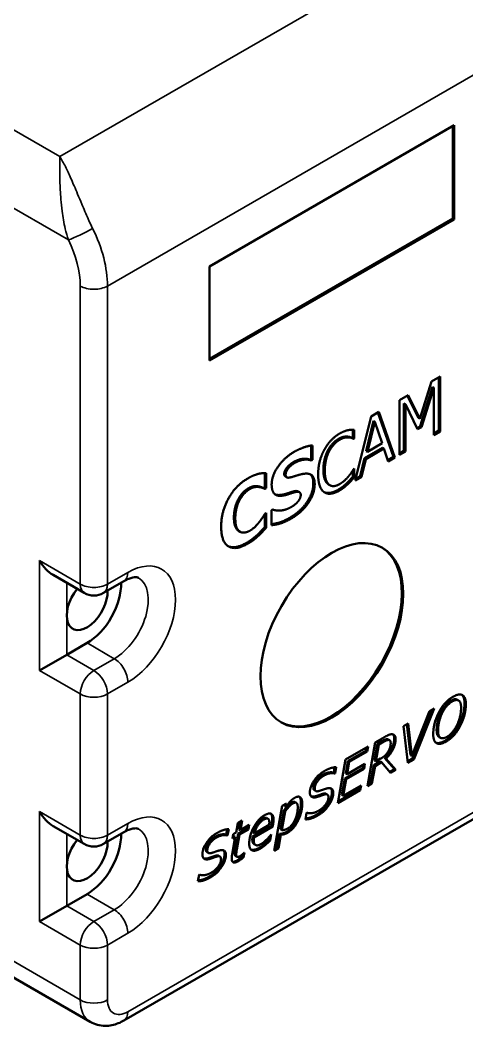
# Model space of a CAD drawing. Header units: millimetres. Extents: x -3 to 1193, y -78 to 258.
# Drawn here: x 302.2 to 325.4, y 157.7 to 210 of the extents above; entities that cross this region are included whole.
import ezdxf

# ---------------------------------------------------------------- set-up
doc = ezdxf.new("R2010")
doc.units = ezdxf.units.MM
doc.header["$LTSCALE"] = 0.833333
doc.layers.add('외형선(ISO)', color=7, linetype='Continuous', lineweight=50)
doc.layers.add('좁은 외형선(ISO)', color=7, linetype='Continuous', lineweight=35)

msp = doc.modelspace()

# ---------------------------------------------------------------- linework, layer by layer
at = {"layer": '외형선(ISO)', "color": 7}
for p, q in [((312.02212, 197.18921), (324.75004, 204.53768)), ((324.67933, 204.49686), (324.67933, 199.67953)), ((324.75004, 204.53768), (324.75004, 199.6387)), ((324.67933, 199.67953), (312.02212, 192.37188)), ((324.75004, 199.6387), (312.02212, 192.29023)), ((324.75004, 199.6387), (324.67933, 199.67953)), ((312.02212, 192.29023), (312.02212, 197.18921)), ((322.96523, 189.26055), (323.56289, 191.19658)), ((323.56289, 191.19658), (324.02016, 191.46059)), ((323.94944, 191.41976), (323.94944, 188.64367)), ((324.02016, 191.46059), (324.02016, 188.60285)), ((323.62053, 190.91551), (322.97474, 188.86831)), ((323.69124, 190.87468), (323.04545, 188.82748)), ((323.69124, 190.87468), (323.62053, 190.91551)), ((323.69124, 188.41295), (323.69124, 190.87468)), ((321.89826, 190.23551), (322.34751, 190.49488)), ((321.89826, 187.37777), (321.89826, 190.23551)), ((322.20511, 190.01666), (322.1344, 190.05749)), ((322.1344, 190.05749), (322.1344, 187.59576)), ((322.20511, 190.01666), (322.20511, 187.55493)), ((322.84489, 188.71169), (322.20511, 190.01666)), ((322.3085, 190.47236), (322.89451, 189.30137)), ((322.34751, 190.49488), (322.96523, 189.26055)), ((320.42417, 189.38444), (320.82929, 189.61834)), ((320.78242, 189.59128), (321.5929, 187.28312)), ((320.82929, 189.61834), (321.66361, 187.2423)), ((319.58985, 186.04501), (320.42417, 189.38444)), ((320.548, 189.14853), (320.16694, 187.58302)), ((320.61871, 189.1077), (320.23765, 187.5422)), ((320.61871, 189.1077), (320.548, 189.14853)), ((321.00177, 187.98336), (320.61871, 189.1077)), ((322.96523, 189.26055), (322.89451, 189.30137)), ((319.47903, 188.69107), (319.47903, 188.27198)), ((319.54974, 188.68969), (319.54974, 188.23116)), ((322.97474, 188.86831), (322.81369, 188.77533)), ((323.04545, 188.82748), (322.84489, 188.71169)), ((323.04545, 188.82748), (322.97474, 188.86831)), ((323.94944, 188.64367), (323.69124, 188.4946)), ((324.02016, 188.60285), (323.69124, 188.41295)), ((324.02016, 188.60285), (323.94944, 188.64367)), ((319.47903, 188.27198), (319.45296, 188.25693)), ((319.52367, 188.2161), (319.45296, 188.25693)), ((319.54974, 188.23116), (319.47903, 188.27198)), ((319.54974, 188.23116), (319.52367, 188.2161)), ((320.23765, 187.5422), (321.00177, 187.98336)), ((317.30814, 187.8662), (317.30814, 187.1675)), ((317.37885, 187.87303), (317.37885, 187.12667)), ((321.02131, 187.75208), (320.07669, 187.2067)), ((321.09202, 187.71125), (320.1474, 187.16587)), ((320.23765, 187.5422), (320.16694, 187.58302)), ((321.09202, 187.71125), (321.02131, 187.75208)), ((321.31665, 187.04198), (321.09202, 187.71125)), ((322.1344, 187.59576), (321.89826, 187.45942)), ((322.20511, 187.55493), (321.89826, 187.37777)), ((322.20511, 187.55493), (322.1344, 187.59576)), ((317.30814, 187.1675), (317.24626, 187.13177)), ((317.31697, 187.09094), (317.24626, 187.13177)), ((317.37885, 187.12667), (317.30814, 187.1675)), ((317.37885, 187.12667), (317.31697, 187.09094)), ((320.07669, 187.2067), (319.85206, 186.27805)), ((320.1474, 187.16587), (319.92278, 186.23723)), ((320.1474, 187.16587), (320.07669, 187.2067)), ((321.5929, 187.28312), (321.29369, 187.11037)), ((321.66361, 187.2423), (321.31665, 187.04198)), ((321.66361, 187.2423), (321.5929, 187.28312)), ((314.90146, 186.43513), (314.90146, 185.6986)), ((314.97217, 186.43589), (314.97217, 185.65777)), ((319.47903, 186.57955), (319.47903, 186.25721)), ((319.52567, 186.65639), (319.54974, 186.67029)), ((319.54974, 186.67029), (319.54974, 186.21638)), ((316.04135, 186.21119), (315.97064, 186.25201)), ((318.28489, 185.8033), (318.21418, 185.84413)), ((319.22083, 185.86438), (319.15011, 185.9052)), ((319.54974, 186.21638), (319.47903, 186.25721)), ((319.92278, 186.23723), (319.58985, 186.04501)), ((319.85206, 186.27805), (319.61369, 186.14042)), ((319.92278, 186.23723), (319.85206, 186.27805)), ((314.90146, 185.6986), (314.8304, 185.65757)), ((314.90111, 185.61675), (314.8304, 185.65757)), ((314.97217, 185.65777), (314.90111, 185.61675)), ((314.97217, 185.65777), (314.90146, 185.6986)), ((316.70236, 185.43837), (316.63164, 185.4792)), ((314.90146, 184.31586), (314.90146, 183.63684)), ((314.90799, 184.3265), (314.97217, 184.36355)), ((314.97217, 184.36355), (314.97217, 183.59602)), ((315.23805, 184.50382), (315.30223, 184.54088)), ((315.23805, 183.7257), (315.23805, 184.50382)), ((313.60845, 183.38271), (313.53774, 183.42353)), ((314.97217, 183.59602), (314.90146, 183.63684)), ((303.89039, 181.13345), (305.51171, 180.19738)), ((306.51171, 180.19738), (307.57237, 180.80975)), ((305.65816, 177.5933), (304.5975, 176.98092)), ((303.18328, 176.16443), (304.5975, 176.98092)), ((324.97369, 174.60176), (324.90297, 174.64258)), ((322.54141, 171.72244), (323.45344, 174.04362)), ((323.58885, 174.1218), (322.57893, 171.57913)), ((323.70165, 174.18692), (322.64964, 171.53831)), ((323.45344, 174.04362), (323.70165, 174.18692)), ((322.10128, 173.26295), (322.34515, 173.40375)), ((322.3365, 171.35751), (322.10128, 173.26295)), ((322.28337, 173.36808), (322.4707, 171.76326)), ((322.34515, 173.40375), (322.54141, 171.72244)), ((319.10112, 171.53081), (320.26424, 172.20234)), ((320.26424, 172.20234), (320.21806, 171.94572)), ((320.22961, 170.1411), (320.638, 172.41812)), ((320.75922, 172.34647), (320.60336, 171.47165)), ((320.638, 172.41812), (321.11854, 172.69557)), ((320.82993, 172.30565), (320.67407, 171.43083)), ((321.02474, 172.49977), (320.75922, 172.34647)), ((320.82993, 172.30565), (320.75922, 172.34647)), ((321.09545, 172.45895), (320.82993, 172.30565)), ((321.3857, 172.53226), (321.31499, 172.57309)), ((324.03578, 172.65801), (323.96507, 172.69883)), ((320.14735, 171.98655), (319.21945, 171.45083)), ((320.21806, 171.94572), (319.29016, 171.41)), ((320.17713, 172.15204), (320.14735, 171.98655)), ((320.21806, 171.94572), (320.14735, 171.98655)), ((322.54141, 171.72244), (322.4707, 171.76326)), ((318.69273, 169.25378), (319.10112, 171.53081)), ((319.21945, 171.45083), (319.10401, 170.80596)), ((319.29016, 171.41), (319.17472, 170.76513)), ((319.17472, 170.76513), (320.10406, 171.30169)), ((319.29016, 171.41), (319.21945, 171.45083)), ((320.01695, 171.2514), (319.98717, 171.0859)), ((320.10406, 171.30169), (320.05788, 171.04508)), ((320.56007, 171.23004), (320.397, 170.31939)), ((320.63078, 171.18921), (320.46771, 170.27857)), ((320.89631, 171.42416), (320.56007, 171.23004)), ((320.63078, 171.18921), (320.56007, 171.23004)), ((320.67407, 171.43083), (320.60336, 171.47165)), ((320.96702, 171.38334), (320.63078, 171.18921)), ((320.67407, 171.43083), (320.92228, 171.57413)), ((320.96702, 171.38334), (320.89631, 171.42416)), ((321.43169, 170.83512), (320.96702, 171.38334)), ((321.19791, 171.58163), (321.1272, 171.62246)), ((321.1272, 171.62246), (321.6366, 171.03508)), ((321.19791, 171.58163), (321.70732, 170.99425)), ((322.57893, 171.57913), (322.32709, 171.43373)), ((322.64964, 171.53831), (322.3365, 171.35751)), ((322.64964, 171.53831), (322.57893, 171.57913)), ((318.4806, 170.84928), (318.46328, 170.83929)), ((318.53399, 170.79846), (318.46328, 170.83929)), ((318.52627, 171.12511), (318.4806, 170.84928)), ((318.55131, 170.80846), (318.4806, 170.84928)), ((318.55131, 170.80846), (318.53399, 170.79846)), ((318.6047, 171.13089), (318.55131, 170.80846)), ((319.98717, 171.0859), (319.05783, 170.54935)), ((319.17472, 170.76513), (319.10401, 170.80596)), ((320.05788, 171.04508), (319.12854, 170.50852)), ((320.05788, 171.04508), (319.98717, 171.0859)), ((321.6366, 171.03508), (321.38522, 170.88994)), ((321.70732, 170.99425), (321.43169, 170.83512)), ((321.70732, 170.99425), (321.6366, 171.03508)), ((307.57237, 157.94785), (328.78557, 170.1953)), ((319.05783, 170.54935), (318.90342, 169.68703)), ((319.12854, 170.50852), (318.97413, 169.6462)), ((318.97413, 169.6462), (319.90347, 170.18276)), ((319.12854, 170.50852), (319.05783, 170.54935)), ((319.81636, 170.13246), (319.78658, 169.96697)), ((319.90347, 170.18276), (319.85729, 169.92614)), ((320.46771, 170.27857), (320.22961, 170.1411)), ((320.397, 170.31939), (320.24594, 170.23218)), ((320.46771, 170.27857), (320.397, 170.31939)), ((317.55116, 169.88597), (317.48045, 169.9268)), ((318.14861, 169.7051), (318.0779, 169.74593)), ((319.85729, 169.92614), (318.69273, 169.25378)), ((319.78658, 169.96697), (318.70907, 169.34486)), ((318.97413, 169.6462), (318.90342, 169.68703)), ((319.85729, 169.92614), (319.78658, 169.96697)), ((315.3852, 166.7793), (315.80514, 169.11798)), ((315.80514, 169.11798), (316.02737, 169.24628)), ((315.94046, 169.1961), (315.92491, 169.10881)), ((315.99562, 169.06799), (315.92491, 169.10881)), ((316.02737, 169.24628), (315.99562, 169.06799)), ((316.53741, 169.276), (316.4667, 169.31683)), ((315.88162, 168.8672), (315.70845, 167.89906)), ((315.95233, 168.82637), (315.77916, 167.85824)), ((315.95233, 168.82637), (315.88162, 168.8672)), ((317.00866, 168.41479), (317.06639, 168.75972)), ((317.06639, 168.75972), (317.08226, 168.76888)), ((303.89039, 168.06951), (305.51171, 167.13344)), ((313.40242, 167.73077), (313.49045, 168.2215)), ((313.49045, 168.2215), (313.71412, 168.35064)), ((313.62707, 168.30038), (313.55538, 167.90073)), ((313.71412, 168.35064), (313.6261, 167.85991)), ((313.6261, 167.85991), (314.08644, 168.12568)), ((313.99989, 168.07571), (313.97532, 167.93489)), ((314.08644, 168.12568), (314.04603, 167.89407)), ((315.23945, 168.08486), (314.26105, 167.51998)), ((315.31016, 168.04403), (314.33176, 167.47915)), ((314.36351, 167.68744), (315.12401, 168.12652)), ((315.06291, 168.44927), (314.9922, 168.49009)), ((315.31016, 168.04403), (315.23945, 168.08486)), ((306.51171, 167.13344), (307.57237, 167.74581)), ((312.8959, 167.62496), (312.87858, 167.61496)), ((312.94929, 167.57413), (312.87858, 167.61496)), ((312.94157, 167.90078), (312.8959, 167.62496)), ((312.96661, 167.58413), (312.8959, 167.62496)), ((312.96661, 167.58413), (312.94929, 167.57413)), ((313.02, 167.90656), (312.96661, 167.58413)), ((313.19606, 166.58017), (313.36057, 167.49832)), ((313.21049, 167.41167), (313.2509, 167.64328)), ((313.36057, 167.49832), (313.21049, 167.41167)), ((313.28986, 167.53914), (313.22633, 167.50246)), ((313.2509, 167.64328), (313.40242, 167.73077)), ((313.36057, 167.49832), (313.28986, 167.53914)), ((313.51354, 167.66828), (313.37067, 166.87928)), ((313.58425, 167.62745), (313.44138, 166.83845)), ((313.97532, 167.93489), (313.51354, 167.66828)), ((313.58425, 167.62745), (313.51354, 167.66828)), ((313.6261, 167.85991), (313.55538, 167.90073)), ((314.04603, 167.89407), (313.58425, 167.62745)), ((314.04603, 167.89407), (313.97532, 167.93489)), ((314.33176, 167.47915), (314.26105, 167.51998)), ((314.36351, 167.68744), (314.2928, 167.72827)), ((315.13143, 167.51296), (315.10669, 167.35834)), ((315.22647, 167.62412), (315.1774, 167.31752)), ((315.21348, 167.61662), (315.22647, 167.62412)), ((315.6666, 167.66828), (315.53817, 166.94926)), ((315.73731, 167.62745), (315.60888, 166.90844)), ((315.73731, 167.62745), (315.6666, 167.66828)), ((315.77916, 167.85824), (315.70845, 167.89906)), ((314.41294, 167.08201), (314.34223, 167.12284)), ((314.9494, 167.09923), (314.87868, 167.14006)), ((315.1774, 167.31752), (315.10669, 167.35834)), ((311.96646, 166.66164), (311.89575, 166.70247)), ((312.56391, 166.48077), (312.4932, 166.5216)), ((313.45366, 166.46475), (313.38295, 166.50557)), ((313.74548, 166.60504), (313.72422, 166.48019)), ((313.79494, 166.43937), (313.72422, 166.48019)), ((313.83678, 166.68515), (313.79494, 166.43937)), ((313.82524, 166.67849), (313.83678, 166.68515)), ((315.60888, 166.90844), (315.3852, 166.7793)), ((315.53817, 166.94926), (315.40156, 166.87039)), ((315.60888, 166.90844), (315.53817, 166.94926)), ((311.42396, 165.19046), (311.48169, 165.53539)), ((311.48169, 165.53539), (311.49756, 165.54456)), ((305.65816, 164.52935), (304.5975, 163.91698)), ((303.18328, 163.10048), (304.5975, 163.91698)), ((301.57973, 160.32305), (305.82237, 157.87356))]:
    msp.add_line(p, q, dxfattribs=at)
for centre in [(306.01171, 181.06341), (306.01171, 167.99946)]:
    msp.add_arc(centre, 1, 240, 300, dxfattribs=at)
msp.add_ellipse((318.38608, 178.00154), major_axis=(-2.625, -4.54663), ratio=0.57735027, dxfattribs=at)
for centre, major_axis, start_param, end_param in [((318.31537, 178.04237), (2.625, 4.54663), 3.15506176, 6.2697162), ((303.89039, 182.28815), (-0.70711, 1.22474), 1.57079633, 2.35619449), ((305.65816, 179.63454), (-1.25, -2.16506), 0.78539816, 2.3905158), ((305.65816, 179.63454), (-0.75, -1.29904), 4.43261089, 8.69660198), ((303.89039, 169.22421), (-0.70711, 1.22474), 1.57079633, 2.35619449), ((305.65816, 166.57059), (-1.25, -2.16506), 0.78539816, 2.3905158), ((305.65816, 166.57059), (-0.75, -1.29904), 4.43261089, 8.69660198)]:
    msp.add_ellipse(centre, major_axis=major_axis, ratio=0.57735027, start_param=start_param, end_param=end_param, dxfattribs=at)
for points in [[(317.98138, 187.63136), (318.1298, 187.90926), (318.53492, 188.34463), (318.78562, 188.48937)], [(318.78562, 188.48937), (318.90996, 188.56116), (319.12857, 188.64569), (319.22083, 188.66653)], [(319.22083, 188.66653), (319.30105, 188.68274), (319.46751, 188.69317), (319.54974, 188.68969)], [(318.7129, 188.20482), (318.55446, 188.11335), (318.27168, 187.79955), (318.16538, 187.5946)], [(318.78361, 188.164), (318.62517, 188.07252), (318.34239, 187.75873), (318.23609, 187.55378)], [(319.17418, 188.33451), (319.07992, 188.3403), (318.8573, 188.28819), (318.7129, 188.20482)], [(319.24489, 188.29369), (319.15063, 188.29947), (318.92801, 188.24737), (318.78361, 188.164)], [(319.45296, 188.25693), (319.40883, 188.27777), (319.27245, 188.32872), (319.17418, 188.33451)], [(319.52367, 188.2161), (319.47954, 188.23695), (319.34317, 188.2879), (319.24489, 188.29369)], [(315.25409, 185.83907), (315.25409, 186.29694), (315.92567, 187.25371), (316.42993, 187.54484)], [(316.42993, 187.54484), (316.68206, 187.69041), (317.18173, 187.8598), (317.37885, 187.87303)], [(317.67253, 186.3646), (317.67253, 186.72355), (317.83097, 187.34767), (317.98138, 187.63136)], [(318.16538, 187.5946), (318.06109, 187.38849), (317.94477, 186.87901), (317.94477, 186.60342)], [(318.23609, 187.55378), (318.1318, 187.34767), (318.01548, 186.83818), (318.01548, 186.5626)], [(316.39589, 187.01134), (316.30192, 186.95709), (316.15523, 186.84063), (316.07271, 186.75065)], [(316.4666, 186.97052), (316.37263, 186.91626), (316.22594, 186.79981), (316.14342, 186.70982)], [(317.24626, 187.13177), (317.0881, 187.19661), (316.63427, 187.14897), (316.39589, 187.01134)], [(317.31697, 187.09094), (317.15881, 187.15578), (316.70498, 187.10814), (316.4666, 186.97052)], [(314.01637, 186.15667), (314.18369, 186.25327), (314.45416, 186.36443), (314.57793, 186.39884)], [(314.57793, 186.39884), (314.6742, 186.42001), (314.90111, 186.43721), (314.97217, 186.43589)], [(316.07271, 186.75065), (316.00624, 186.67786), (315.90997, 186.48466), (315.90997, 186.39996)], [(315.90997, 186.39996), (315.90997, 186.28704), (315.97064, 186.25201)], [(316.14342, 186.70982), (316.07695, 186.63704), (315.98068, 186.44383), (315.98068, 186.35914)], [(315.98068, 186.35914), (315.98068, 186.2321), (316.13425, 186.17519), (316.35429, 186.24401)], [(316.35429, 186.24401), (316.4964, 186.289), (316.75999, 186.36972), (316.91127, 186.39619)], [(316.91127, 186.39619), (317.20465, 186.44118), (317.49116, 186.19372), (317.49116, 185.85495)], [(317.98339, 185.44174), (317.83498, 185.54132), (317.67253, 186.00333), (317.67253, 186.3646)], [(317.94477, 186.60342), (317.94477, 186.30931), (318.06711, 185.95615), (318.1734, 185.87162)], [(318.01548, 186.5626), (318.01548, 186.26849), (318.13782, 185.91532), (318.24411, 185.8308)], [(319.26294, 186.27544), (319.35319, 186.38775), (319.48757, 186.59039), (319.52567, 186.65639)], [(312.62966, 183.65689), (312.62966, 184.43236), (313.37917, 185.78878), (314.01637, 186.15667)], [(315.86608, 185.26871), (315.53831, 185.21181), (315.25409, 185.50029), (315.25409, 185.83907)], [(317.42045, 185.89577), (317.42045, 185.40879), (316.75804, 184.43349), (316.19419, 184.10795)], [(317.49116, 185.85495), (317.49116, 185.36796), (316.82875, 184.39266), (316.2649, 184.06712)], [(318.1734, 185.87162), (318.19316, 185.85626), (318.21418, 185.84413)], [(318.24411, 185.8308), (318.3484, 185.74974), (318.62718, 185.76711), (318.78361, 185.85743)], [(319.15011, 185.9052), (319.04181, 185.80099), (318.8573, 185.65278), (318.70889, 185.56709)], [(319.22083, 185.86438), (319.11252, 185.76016), (318.92801, 185.61195), (318.7796, 185.52626)], [(318.78361, 185.85743), (318.92601, 185.93964), (319.16868, 186.1608), (319.26294, 186.27544)], [(319.47903, 186.25721), (319.3968, 186.16573), (319.2524, 186.00131), (319.15011, 185.9052)], [(319.54974, 186.21638), (319.46751, 186.12491), (319.32311, 185.96048), (319.22083, 185.86438)], [(314.05797, 185.65096), (313.9044, 185.56229), (313.64998, 185.30424), (313.53309, 185.09648)], [(314.12868, 185.61013), (313.97511, 185.52147), (313.72069, 185.26342), (313.6038, 185.05565)], [(314.52326, 185.75021), (314.4247, 185.76476), (314.18862, 185.72639), (314.05797, 185.65096)], [(314.59397, 185.70938), (314.49542, 185.72394), (314.25933, 185.68556), (314.12868, 185.61013)], [(314.8304, 185.65757), (314.77769, 185.68007), (314.62182, 185.7383), (314.52326, 185.75021)], [(314.90111, 185.61675), (314.8484, 185.63924), (314.69253, 185.69747), (314.59397, 185.70938)], [(315.79537, 185.30954), (315.56599, 185.26971), (315.42753, 185.3284)], [(316.41194, 185.48554), (316.26754, 185.44716), (315.93977, 185.33468), (315.79537, 185.30954)], [(316.48265, 185.44471), (316.33825, 185.40634), (316.01048, 185.29385), (315.86608, 185.26871)], [(316.76457, 185.29518), (316.76457, 185.41957), (316.59725, 185.47647), (316.48265, 185.44471)], [(316.58808, 184.91273), (316.66143, 184.99213), (316.76457, 185.18666), (316.76457, 185.29518)], [(318.7796, 185.52626), (318.53893, 185.38731), (318.1318, 185.33984), (317.98339, 185.44174)], [(313.53309, 185.09648), (313.42765, 184.91121), (313.29242, 184.40702), (313.29242, 184.11854)], [(313.6038, 185.05565), (313.49836, 184.87039), (313.36313, 184.3662), (313.36313, 184.07771)], [(316.26719, 184.66395), (316.32908, 184.69968), (316.52849, 184.84657), (316.58808, 184.91273)], [(314.6146, 183.89509), (314.71087, 184.01684), (314.85527, 184.24048), (314.90799, 184.3265)], [(315.30223, 184.54088), (315.51539, 184.45486), (316.02653, 184.525), (316.26719, 184.66395)], [(313.36313, 184.07771), (313.36313, 183.77334), (313.50294, 183.43854), (313.61755, 183.37767)], [(314.13327, 183.44251), (314.27308, 183.52323), (314.5275, 183.77864), (314.6146, 183.89509)], [(316.2649, 184.06712), (315.93943, 183.87921), (315.44892, 183.74158), (315.23805, 183.7257)], [(314.01408, 182.76232), (313.37688, 182.39443), (312.62966, 182.8523), (312.62966, 183.65689)], [(313.61755, 183.37767), (313.72757, 183.31679), (313.99803, 183.36443), (314.13327, 183.44251)], [(314.50951, 183.22529), (314.37657, 183.10089), (314.14507, 182.9196), (313.94337, 182.80314)], [(314.58022, 183.18446), (314.44728, 183.06007), (314.21578, 182.87877), (314.01408, 182.76232)], [(314.90146, 183.63684), (314.82353, 183.5495), (314.61953, 183.32586), (314.50951, 183.22529)], [(314.97217, 183.59602), (314.89424, 183.50868), (314.69024, 183.28503), (314.58022, 183.18446)], [(313.94337, 182.80314), (313.3474, 182.45906), (312.98201, 182.63706)], [(324.67861, 174.7943), (324.9932, 174.97592), (325.35252, 174.7868), (325.35252, 174.41854)], [(325.1441, 174.8944), (325.28181, 174.78178), (325.28181, 174.45937)], [(323.93254, 173.95864), (324.06241, 174.21692), (324.44916, 174.66182), (324.67861, 174.7943)], [(324.57182, 174.591), (324.40154, 174.49269), (324.1288, 174.15526), (324.03067, 173.94531)], [(324.64253, 174.55018), (324.47225, 174.45187), (324.19951, 174.11444), (324.10138, 173.90448)], [(324.90297, 174.64258), (324.78207, 174.71239), (324.57182, 174.591)], [(325.10431, 174.23691), (325.10431, 174.51685), (324.86043, 174.67599), (324.64253, 174.55018)], [(325.28181, 174.45937), (325.28181, 174.19275), (325.14328, 173.61787), (325.01051, 173.3546)], [(325.35252, 174.41854), (325.35252, 174.15193), (325.21399, 173.57705), (325.08123, 173.31377)], [(323.65547, 172.8422), (323.65547, 173.12214), (323.79833, 173.69119), (323.93254, 173.95864)], [(324.03067, 173.94531), (323.93542, 173.73868), (323.83297, 173.28128), (323.83297, 173.06965)], [(324.10138, 173.90448), (324.00613, 173.69786), (323.90368, 173.24045), (323.90368, 173.02883)], [(324.90228, 173.34543), (325.00186, 173.55955), (325.10431, 174.00363), (325.10431, 174.23691)], [(325.01051, 173.3546), (324.87631, 173.08382), (324.49534, 172.64224), (324.25723, 172.50477)], [(325.08123, 173.31377), (324.94702, 173.04299), (324.56605, 172.60142), (324.32794, 172.46395)], [(324.3669, 172.70973), (324.5343, 172.80638), (324.80848, 173.14297), (324.90228, 173.34543)], [(321.11854, 172.69557), (321.28017, 172.78888), (321.4822, 172.8572), (321.55579, 172.83637)], [(321.55579, 172.83637), (321.62217, 172.81971), (321.69866, 172.7039), (321.69866, 172.58559)], [(324.32794, 172.46395), (324.01191, 172.28149), (323.65547, 172.47561), (323.65547, 172.8422)], [(323.90368, 173.02883), (323.90368, 172.74556), (324.14756, 172.58309), (324.3669, 172.70973)], [(321.29604, 172.58142), (321.24986, 172.59642), (321.11998, 172.55476), (321.02474, 172.49977)], [(321.36675, 172.5406), (321.32057, 172.55559), (321.19069, 172.51394), (321.09545, 172.45895)], [(321.62795, 172.62641), (321.62795, 172.37147), (321.35232, 171.82741), (321.1272, 171.62246)], [(321.69866, 172.58559), (321.69866, 172.33064), (321.42303, 171.78659), (321.19791, 171.58163)], [(321.27872, 171.8899), (321.35665, 172.00488), (321.44323, 172.25982), (321.44323, 172.37647)], [(321.31499, 172.57309), (321.3062, 172.57816), (321.29604, 172.58142)], [(321.44323, 172.37647), (321.44323, 172.44978), (321.40571, 172.5281), (321.36675, 172.5406)], [(324.25723, 172.50477), (323.96841, 172.33802), (323.7947, 172.40473)], [(320.92228, 171.57413), (321.03773, 171.64079), (321.20945, 171.78992), (321.27872, 171.8899)], [(317.23956, 169.81283), (317.23956, 170.10444), (317.66815, 170.74014), (318.00727, 170.93593)], [(317.89471, 170.72931), (317.67969, 170.60517), (317.42138, 170.23608), (317.42138, 170.06778)], [(317.96542, 170.68848), (317.7504, 170.56434), (317.49209, 170.19525), (317.49209, 170.02696)], [(318.46328, 170.83929), (318.37958, 170.88094), (318.06788, 170.82929), (317.89471, 170.72931)], [(318.53399, 170.79846), (318.4503, 170.84012), (318.13859, 170.78846), (317.96542, 170.68848)], [(318.00727, 170.93593), (318.19343, 171.04341), (318.49503, 171.12923), (318.6047, 171.13089)], [(316.44875, 169.53289), (316.64212, 169.64453), (316.8456, 169.4854), (316.8456, 169.23545)], [(316.68818, 169.59257), (316.77489, 169.50703), (316.77489, 169.27628)], [(317.63063, 169.58538), (317.44447, 169.52623), (317.23956, 169.63954), (317.23956, 169.81283)], [(317.55992, 169.62621), (317.40432, 169.57676), (317.30719, 169.60823)], [(317.49209, 170.02696), (317.49209, 169.93697), (317.58445, 169.85366), (317.70423, 169.88782)], [(317.94522, 169.75201), (317.86874, 169.73285), (317.65516, 169.65453), (317.55992, 169.62621)], [(318.01593, 169.71119), (317.93945, 169.69202), (317.72587, 169.61371), (317.63063, 169.58538)], [(317.70423, 169.88782), (317.77927, 169.91115), (318.0318, 169.99696), (318.11694, 170.02112)], [(318.0779, 169.74593), (318.03019, 169.77347), (317.94522, 169.75201)], [(318.20497, 169.57038), (318.20497, 169.66536), (318.10829, 169.73452), (318.01593, 169.71119)], [(318.11694, 170.02112), (318.28578, 170.06528), (318.4604, 169.95447), (318.4604, 169.7945)], [(318.38969, 169.83533), (318.38969, 169.70036), (318.27568, 169.36959), (318.17322, 169.21546)], [(318.4604, 169.7945), (318.4604, 169.65953), (318.34639, 169.32877), (318.24394, 169.17463)], [(318.32814, 170.03024), (318.38969, 169.96964), (318.38969, 169.83533)], [(316.2828, 169.28211), (316.18467, 169.22546), (315.97254, 168.99134), (315.88162, 168.8672)], [(316.35351, 169.24129), (316.25538, 169.18463), (316.04325, 168.95051), (315.95233, 168.82637)], [(315.99562, 169.06799), (316.1053, 169.21962), (316.32032, 169.45874), (316.44875, 169.53289)], [(316.4667, 169.31683), (316.40482, 169.35256), (316.2828, 169.28211)], [(316.61182, 169.05049), (316.61182, 169.21379), (316.48916, 169.3196), (316.35351, 169.24129)], [(316.77489, 169.27628), (316.77489, 169.04799), (316.65222, 168.57726), (316.55121, 168.37896)], [(316.8456, 169.23545), (316.8456, 169.00717), (316.72293, 168.53643), (316.62192, 168.33814)], [(318.17322, 169.21546), (318.06355, 169.05049), (317.77061, 168.76638), (317.57146, 168.65141)], [(318.24394, 169.17463), (318.13426, 169.00967), (317.84132, 168.72556), (317.64217, 168.61058)], [(317.68258, 168.8572), (317.93512, 169.003), (318.20497, 169.39042), (318.20497, 169.57038)], [(314.08788, 167.14672), (314.08788, 167.5683), (314.54822, 168.43562), (314.88879, 168.63225)], [(314.88879, 168.63225), (315.11391, 168.76222), (315.35346, 168.64058), (315.35346, 168.40729)], [(315.20394, 168.7131), (315.28275, 168.63734), (315.28275, 168.44812)], [(316.47761, 168.41312), (316.54544, 168.56726), (316.61182, 168.88886), (316.61182, 169.05049)], [(317.64217, 168.61058), (317.469, 168.5106), (317.15874, 168.41479), (317.00866, 168.41479)], [(317.08226, 168.76888), (317.19626, 168.70973), (317.52817, 168.76805), (317.68258, 168.8572)], [(314.77045, 168.44229), (314.60161, 168.34481), (314.34042, 167.95239), (314.2928, 167.72827)], [(314.84116, 168.40146), (314.67232, 168.30398), (314.41113, 167.91156), (314.36351, 167.68744)], [(314.9922, 168.49009), (314.92273, 168.5302), (314.77045, 168.44229)], [(315.13411, 168.25899), (315.13411, 168.40563), (314.99557, 168.49061), (314.84116, 168.40146)], [(315.12401, 168.12652), (315.12978, 168.16984), (315.13411, 168.22733), (315.13411, 168.25899)], [(315.28275, 168.44812), (315.28275, 168.40646), (315.26254, 168.2165), (315.23945, 168.08486)], [(315.35346, 168.40729), (315.35346, 168.36563), (315.33325, 168.17567), (315.31016, 168.04403)], [(316.55121, 168.37896), (316.45019, 168.17734), (316.1789, 167.85407), (316.02593, 167.76576)], [(316.0952, 167.94572), (316.21786, 168.01654), (316.41412, 168.26649), (316.47761, 168.41312)], [(316.62192, 168.33814), (316.5209, 168.13652), (316.24961, 167.81325), (316.09664, 167.72493)], [(311.65485, 166.5885), (311.65485, 166.88011), (312.08345, 167.51581), (312.42257, 167.7116)], [(312.31001, 167.50498), (312.09499, 167.38084), (311.83668, 167.01175), (311.83668, 166.84345)], [(312.87858, 167.61496), (312.79488, 167.65662), (312.48318, 167.60496), (312.31001, 167.50498)], [(312.94929, 167.57413), (312.86559, 167.61579), (312.55389, 167.56413), (312.38072, 167.46416)], [(312.42257, 167.7116), (312.60873, 167.81908), (312.91033, 167.9049), (313.02, 167.90656)], [(314.26105, 167.51998), (314.25383, 167.47582), (314.24806, 167.39584), (314.24806, 167.36251)], [(314.71129, 167.13506), (314.84261, 167.21087), (315.11968, 167.48915), (315.21348, 167.61662)], [(316.02593, 167.76576), (315.91914, 167.70411), (315.7402, 167.65745), (315.6666, 167.66828)], [(316.09664, 167.72493), (315.98985, 167.66328), (315.81091, 167.61662), (315.73731, 167.62745)], [(315.77916, 167.85824), (315.85565, 167.85407), (315.99562, 167.88823), (316.0952, 167.94572)], [(312.38072, 167.46416), (312.1657, 167.34001), (311.90739, 166.97092), (311.90739, 166.80263)], [(314.67665, 166.90011), (314.40103, 166.74097), (314.08788, 166.85845), (314.08788, 167.14672)], [(314.24806, 167.36251), (314.24806, 167.1772), (314.34223, 167.12284)], [(314.33176, 167.47915), (314.32454, 167.43499), (314.31877, 167.35501), (314.31877, 167.32169)], [(314.31877, 167.32169), (314.31877, 167.12839), (314.52369, 167.02675), (314.71129, 167.13506)], [(314.87868, 167.14006), (314.80509, 167.07757), (314.69108, 166.99009), (314.60594, 166.94093)], [(314.9494, 167.09923), (314.8758, 167.03674), (314.7618, 166.94926), (314.67665, 166.90011)], [(315.10669, 167.35834), (315.04752, 167.29919), (314.95228, 167.20421), (314.87868, 167.14006)], [(315.1774, 167.31752), (315.11823, 167.25837), (315.02299, 167.16338), (314.9494, 167.09923)], [(312.04593, 166.36105), (311.85977, 166.3019), (311.65485, 166.41521), (311.65485, 166.5885)], [(311.90739, 166.80263), (311.90739, 166.71265), (311.99975, 166.62933), (312.11952, 166.66349)], [(312.36052, 166.52768), (312.28404, 166.50852), (312.07046, 166.4302), (311.97522, 166.40188)], [(312.43123, 166.48686), (312.35475, 166.4677), (312.14117, 166.38938), (312.04593, 166.36105)], [(312.11952, 166.66349), (312.19456, 166.68682), (312.4471, 166.77263), (312.53224, 166.79679)], [(312.4932, 166.5216), (312.44549, 166.54915), (312.36052, 166.52768)], [(312.62027, 166.34606), (312.62027, 166.44104), (312.52359, 166.51019), (312.43123, 166.48686)], [(312.53224, 166.79679), (312.70108, 166.84095), (312.8757, 166.73014), (312.8757, 166.57018)], [(312.80499, 166.611), (312.80499, 166.47603), (312.69098, 166.14526), (312.58852, 165.99113)], [(312.8757, 166.57018), (312.8757, 166.4352), (312.76169, 166.10444), (312.65924, 165.9503)], [(312.74344, 166.80591), (312.80499, 166.74531), (312.80499, 166.611)], [(313.17586, 166.38355), (313.17586, 166.42854), (313.18596, 166.51935), (313.19606, 166.58017)], [(313.37067, 166.87928), (313.35913, 166.81929), (313.34037, 166.66849), (313.34037, 166.6285)], [(313.34037, 166.6285), (313.34037, 166.53016), (313.38295, 166.50557)], [(313.44138, 166.83845), (313.42984, 166.77847), (313.41108, 166.62766), (313.41108, 166.58767)], [(313.41108, 166.58767), (313.41108, 166.48769), (313.4991, 166.4402), (313.61744, 166.50852)], [(313.72422, 166.48019), (313.65784, 166.42354), (313.50632, 166.31106), (313.4486, 166.27774)], [(313.79494, 166.43937), (313.72855, 166.38271), (313.57703, 166.27024), (313.51931, 166.23691)], [(313.61744, 166.50852), (313.6665, 166.53685), (313.80071, 166.65266), (313.82524, 166.67849)], [(314.60594, 166.94093), (314.33762, 166.78602), (314.18213, 166.83757)], [(311.97522, 166.40188), (311.81962, 166.35243), (311.72249, 166.3839)], [(312.58852, 165.99113), (312.47885, 165.82616), (312.18591, 165.54206), (311.98676, 165.42708)], [(312.65924, 165.9503), (312.54956, 165.78534), (312.25662, 165.50123), (312.05747, 165.38626)], [(312.09788, 165.63287), (312.35042, 165.77867), (312.62027, 166.16609), (312.62027, 166.34606)], [(313.51931, 166.23691), (313.3548, 166.14193), (313.17586, 166.20525), (313.17586, 166.38355)], [(313.4486, 166.27774), (313.30405, 166.19428), (313.21744, 166.2086)], [(311.49756, 165.54456), (311.61156, 165.4854), (311.94347, 165.54372), (312.09788, 165.63287)], [(312.05747, 165.38626), (311.8843, 165.28628), (311.57404, 165.19046), (311.42396, 165.19046)]]:
    msp.add_open_spline(points, degree=2, dxfattribs=at)
for points, degree, knots in [([(317.26099, 186.37138), (317.26932, 186.36508), (317.42045, 186.23455), (317.42045, 185.89577)], 2, [0.94499893, 0.94499893, 0.94499893, 1, 2, 2, 2]), ([(316.63164, 185.4792), (316.62172, 185.48493), (316.52654, 185.5173), (316.41194, 185.48554)], 2, [0.86238532, 0.86238532, 0.86238532, 1, 2, 2, 2]), ([(318.70889, 185.56709), (318.46822, 185.42814), (318.10525, 185.38581), (317.97966, 185.44427)], 2, [0, 0, 0, 1, 1.78307963, 1.78307963, 1.78307963]), ([(313.29242, 184.11854), (313.29242, 183.81417), (313.42944, 183.48606), (313.53774, 183.42353)], 2, [0, 0, 0, 1, 1.96, 1.96, 1.96]), ([(316.19419, 184.10795), (315.86872, 183.92004), (315.41878, 183.79379), (315.23805, 183.77323)], 2, [0, 0, 0, 1, 1.83456802, 1.83456802, 1.83456802]), ([(307.57237, 180.80975), (307.66268, 180.8619), (307.74837, 180.90307), (307.90457, 180.96468), (307.97501, 180.9851), (308.0956, 181.00948), (308.14562, 181.01349), (308.22426, 181.01262), (308.2528, 181.00796), (308.29518, 180.99688), (308.30928, 180.99066), (308.32237, 180.9831)], 3, [4.71238898, 4.71238898, 4.71238898, 4.71238898, 4.869468613, 4.869468613, 5.026548246, 5.026548246, 5.183627878, 5.183627878, 5.340707511, 5.340707511, 5.497787144, 5.497787144, 5.497787144, 5.497787144]), ([(321.56364, 172.83423), (321.57799, 172.82036), (321.62795, 172.74472), (321.62795, 172.62641)], 2, [0.69374073, 0.69374073, 0.69374073, 1, 2, 2, 2]), ([(323.83297, 173.06965), (323.83297, 172.78638), (323.95991, 172.70182), (323.96507, 172.69883)], 2, [0, 0, 0, 1, 1.04100946, 1.04100946, 1.04100946]), ([(317.42138, 170.06778), (317.42138, 169.9778), (317.47341, 169.93086), (317.48045, 169.9268)], 2, [0, 0, 0, 1, 1.12676056, 1.12676056, 1.12676056]), ([(317.57146, 168.65141), (317.39829, 168.55143), (317.12821, 168.46802), (317.01603, 168.45883)], 2, [0, 0, 0, 1, 1.74099909, 1.74099909, 1.74099909]), ([(307.57237, 167.74581), (307.66268, 167.79795), (307.74837, 167.83913), (307.90457, 167.90074), (307.97501, 167.92115), (308.0956, 167.94553), (308.14562, 167.94954), (308.22426, 167.94868), (308.2528, 167.94402), (308.29518, 167.93293), (308.30928, 167.92672), (308.32237, 167.91916)], 3, [4.71238898, 4.71238898, 4.71238898, 4.71238898, 4.869468613, 4.869468613, 5.026548246, 5.026548246, 5.183627878, 5.183627878, 5.340707511, 5.340707511, 5.497787144, 5.497787144, 5.497787144, 5.497787144]), ([(311.83668, 166.84345), (311.83668, 166.75347), (311.88871, 166.70653), (311.89575, 166.70247)], 2, [0, 0, 0, 1, 1.12676056, 1.12676056, 1.12676056]), ([(311.98676, 165.42708), (311.81359, 165.3271), (311.54351, 165.2437), (311.43133, 165.2345)], 2, [0, 0, 0, 1, 1.74099909, 1.74099909, 1.74099909]), ([(307.57237, 157.94785), (307.47756, 157.89311), (307.37814, 157.84423), (307.16865, 157.7616), (307.05853, 157.72782), (306.827, 157.68101), (306.70547, 157.66803), (306.45422, 157.67079), (306.32443, 157.68676), (306.06728, 157.75402), (305.94018, 157.80554), (305.82237, 157.87356)], 3, [1.570796327, 1.570796327, 1.570796327, 1.570796327, 1.727875959, 1.727875959, 1.884955592, 1.884955592, 2.042035225, 2.042035225, 2.199114858, 2.199114858, 2.35619449, 2.35619449, 2.35619449, 2.35619449])]:
    msp.add_open_spline(points, degree=degree, knots=knots, dxfattribs=at)
at = {"layer": '좁은 외형선(ISO)', "color": 7}
for p, q in [((325.45715, 215.15214), (304.24394, 202.90469)), ((306.71882, 196.16859), (330.05334, 209.64079)), ((304.24394, 202.90469), (293.63734, 209.02841)), ((291.86957, 205.96655), (304.68412, 198.56807)), ((305.3046, 196.16859), (305.3046, 180.65516)), ((306.71882, 180.65516), (306.71882, 196.16859)), ((318.78361, 188.164), (318.7129, 188.20482)), ((319.24489, 188.29369), (319.17418, 188.33451)), ((318.23609, 187.55378), (318.16538, 187.5946)), ((316.4666, 186.97052), (316.39589, 187.01134)), ((315.98068, 186.35914), (315.90997, 186.39996)), ((316.14342, 186.70982), (316.07271, 186.75065)), ((318.01548, 186.5626), (317.94477, 186.60342)), ((317.49116, 185.85495), (317.42045, 185.89577)), ((318.24411, 185.8308), (318.1734, 185.87162)), ((314.12868, 185.61013), (314.05797, 185.65096)), ((314.59397, 185.70938), (314.52326, 185.75021)), ((315.86608, 185.26871), (315.79537, 185.30954)), ((316.48265, 185.44471), (316.41194, 185.48554)), ((318.7796, 185.52626), (318.70889, 185.56709)), ((313.6038, 185.05565), (313.53309, 185.09648)), ((313.36313, 184.07771), (313.29242, 184.11854)), ((316.2649, 184.06712), (316.19419, 184.10795)), ((314.58022, 183.18446), (314.50951, 183.22529)), ((314.01408, 182.76232), (313.94337, 182.80314)), ((305.3046, 180.65516), (303.18328, 181.8799)), ((303.18328, 181.8799), (303.18328, 176.16443)), ((307.77948, 181.26753), (306.71882, 180.65516)), ((304.5975, 179.02216), (304.5975, 180.7252)), ((304.5975, 176.98092), (304.5975, 179.02216)), ((307.07237, 176.7768), (305.65816, 177.5933)), ((306.01171, 176.16443), (304.5975, 176.98092)), ((307.07237, 176.7768), (306.01171, 176.16443)), ((303.18328, 176.16443), (305.3046, 174.93968)), ((306.71882, 174.93968), (307.77948, 175.55205)), ((305.3046, 174.93968), (305.3046, 167.59121)), ((306.71882, 167.59121), (306.71882, 174.93968)), ((324.64253, 174.55018), (324.57182, 174.591)), ((325.35252, 174.41854), (325.28181, 174.45937)), ((324.10138, 173.90448), (324.03067, 173.94531)), ((325.08123, 173.31377), (325.01051, 173.3546)), ((323.90368, 173.02883), (323.83297, 173.06965)), ((321.09545, 172.45895), (321.02474, 172.49977)), ((321.36675, 172.5406), (321.29604, 172.58142)), ((321.69866, 172.58559), (321.62795, 172.62641)), ((324.32794, 172.46395), (324.25723, 172.50477)), ((328.99268, 170.65307), (307.77948, 158.40563)), ((317.96542, 170.68848), (317.89471, 170.72931)), ((317.49209, 170.02696), (317.42138, 170.06778)), ((317.63063, 169.58538), (317.55992, 169.62621)), ((318.01593, 169.71119), (317.94522, 169.75201)), ((318.4604, 169.7945), (318.38969, 169.83533)), ((316.35351, 169.24129), (316.2828, 169.28211)), ((316.8456, 169.23545), (316.77489, 169.27628)), ((318.24394, 169.17463), (318.17322, 169.21546)), ((305.3046, 167.59121), (303.18328, 168.81596)), ((303.18328, 168.81596), (303.18328, 163.10048)), ((317.64217, 168.61058), (317.57146, 168.65141)), ((307.77948, 168.20358), (306.71882, 167.59121)), ((314.84116, 168.40146), (314.77045, 168.44229)), ((315.35346, 168.40729), (315.28275, 168.44812)), ((316.62192, 168.33814), (316.55121, 168.37896)), ((304.5975, 165.95822), (304.5975, 167.66126)), ((312.38072, 167.46416), (312.31001, 167.50498)), ((316.09664, 167.72493), (316.02593, 167.76576)), ((314.31877, 167.32169), (314.24806, 167.36251)), ((311.90739, 166.80263), (311.83668, 166.84345)), ((312.43123, 166.48686), (312.36052, 166.52768)), ((312.8757, 166.57018), (312.80499, 166.611)), ((313.41108, 166.58767), (313.34037, 166.6285)), ((313.44138, 166.83845), (313.37067, 166.87928)), ((314.67665, 166.90011), (314.60594, 166.94093)), ((304.5975, 163.91698), (304.5975, 165.95822)), ((312.04593, 166.36105), (311.97522, 166.40188)), ((312.65924, 165.9503), (312.58852, 165.99113)), ((313.51931, 166.23691), (313.4486, 166.27774)), ((312.05747, 165.38626), (311.98676, 165.42708)), ((307.07237, 163.71285), (305.65816, 164.52935)), ((306.01171, 163.10048), (304.5975, 163.91698)), ((307.07237, 163.71285), (306.01171, 163.10048)), ((303.18328, 163.10048), (305.3046, 161.87574)), ((306.71882, 161.87574), (307.77948, 162.48811)), ((305.3046, 161.87574), (305.3046, 159.018)), ((306.71882, 159.018), (306.71882, 161.87574)), ((305.3046, 159.018), (301.06196, 161.46749))]:
    msp.add_line(p, q, dxfattribs=at)
for centre, major_axis, ratio, start_param, end_param in [((305.39122, 198.97632), (-0.89616, -0.44374), 0.08984999, 0.61835428, 2.1891506), ((303.18328, 198.20983), (-2.5, 4.33013), 0.57735027, 3.92699082, 4.60212235), ((302.47618, 197.80159), (2, -3.4641), 0.57735027, 0.78539816, 1.4605297), ((306.01171, 196.57684), (-1, 0), 0.57735027, 0.78539816, 2.35619449), ((307.77948, 178.40979), (1.75, 3.03109), 0.57735027, 3.92699082, 7.06858347), ((307.07237, 181.67578), (0.5, -0.86603), 0.57735027, 0, 0.78539816), ((306.01171, 181.06341), (-1, 0), 0.57735027, 0.78539816, 2.35619449), ((306.01171, 181.06341), (-0.5, -0.86603), 0.57735027, 5.49778714, 6.28318531), ((306.01171, 181.06341), (0.5, -0.86603), 0.57735027, 0, 0.78539816), ((307.07237, 178.81804), (1.25, 2.16506), 0.57735027, 3.92699082, 6.28318531), ((307.07237, 175.9603), (0.5, -0.86603), 0.57735027, 0.78539816, 2.35619449), ((306.01171, 175.34793), (-0.5, -0.86603), 0.57735027, 3.92699082, 5.49778714), ((306.01171, 175.34793), (-0.5, 0.86603), 0.57735027, 3.92699082, 5.49778714), ((306.01171, 175.34793), (1, 0), 0.57735027, 3.92699082, 5.49778714), ((307.77948, 165.34585), (1.75, 3.03109), 0.57735027, 3.92699082, 7.06858347), ((307.07237, 168.61183), (0.5, -0.86603), 0.57735027, 0, 0.78539816), ((306.01171, 167.99946), (-0.5, -0.86603), 0.57735027, 5.49778714, 6.28318531), ((306.01171, 167.99946), (-1, 0), 0.57735027, 0.78539816, 2.35619449), ((306.01171, 167.99946), (0.5, -0.86603), 0.57735027, 0, 0.78539816), ((307.07237, 165.7541), (1.25, 2.16506), 0.57735027, 3.92699082, 6.28318531), ((307.07237, 162.89636), (0.5, -0.86603), 0.57735027, 0.78539816, 2.35619449), ((306.01171, 162.28398), (-0.5, -0.86603), 0.57735027, 3.92699082, 5.49778714), ((306.01171, 162.28398), (-0.5, 0.86603), 0.57735027, 3.92699082, 5.49778714), ((306.01171, 162.28398), (1, 0), 0.57735027, 3.92699082, 5.49778714), ((306.01171, 159.42625), (1, 0), 0.57735027, 3.92699082, 5.49778714), ((307.07237, 160.03862), (-1.25, -2.16506), 0.57735027, 5.49778714, 6.28318531), ((307.77948, 159.63037), (-0.75, -1.29904), 0.57735027, 5.49778714, 7.06858347), ((307.07237, 158.81387), (0.5, -0.86603), 0.57735027, 0, 0.78539816)]:
    msp.add_ellipse(centre, major_axis=major_axis, ratio=ratio, start_param=start_param, end_param=end_param, dxfattribs=at)
for points, knots in [([(304.24394, 202.90469), (304.24092, 202.73347), (304.23785, 202.53905), (304.23648, 202.11133), (304.23811, 201.87856), (304.25262, 201.33575), (304.26712, 201.01928), (304.3116, 200.47907), (304.3327, 200.27201), (304.3989, 199.76412), (304.45, 199.45713), (304.56735, 198.95192), (304.62061, 198.75738), (304.68412, 198.56807)], [-0.391122088, -0.391122088, -0.391122088, -0.391122088, -0.318107025, -0.318107025, -0.245947194, -0.245947194, -0.161543523, -0.161543523, -0.112077869, -0.112077869, -0.043106873, -0.043106873, 0, 0, 0, 0]), ([(305.94321, 199.16794), (305.86383, 199.32825), (305.78761, 199.49254), (305.59663, 199.91909), (305.48718, 200.17825), (305.30712, 200.60853), (305.23414, 200.7844), (305.04153, 201.245), (304.92617, 201.51676), (304.71624, 201.98769), (304.62113, 202.19166), (304.43174, 202.57147), (304.33752, 202.74688), (304.24394, 202.90469)], [0, 0, 0, 0, 0.043106873, 0.043106873, 0.112077869, 0.112077869, 0.161543523, 0.161543523, 0.245947194, 0.245947194, 0.318107025, 0.318107025, 0.391122088, 0.391122088, 0.391122088, 0.391122088])]:
    msp.add_open_spline(points, degree=3, knots=knots, dxfattribs=at)

doc.saveas('drawing.dxf')
